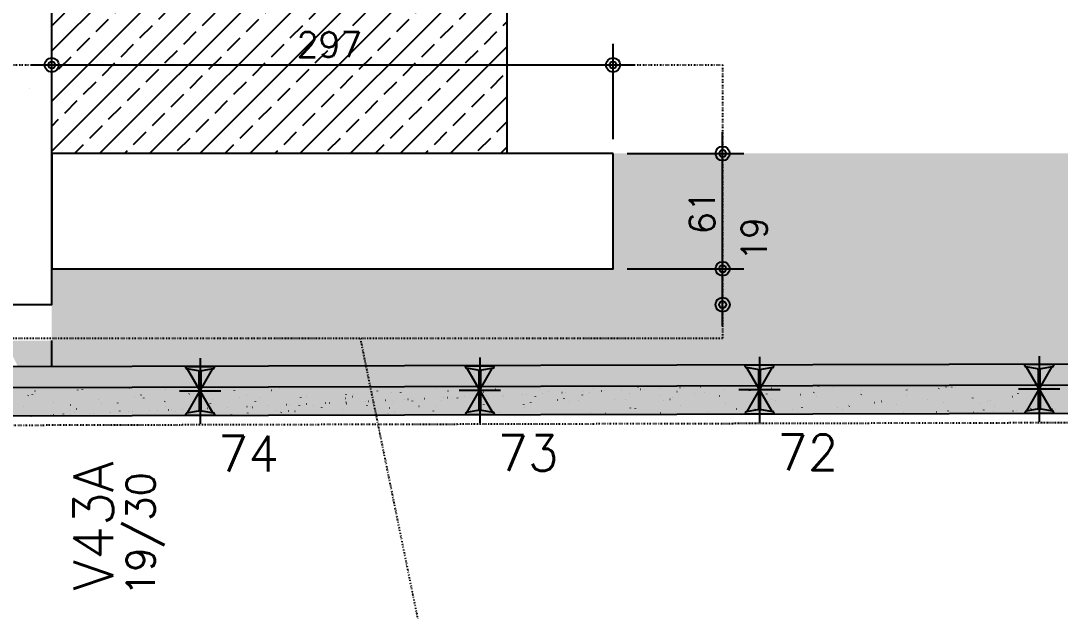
# Model space of a CAD drawing. Extents: x -40810 to 33675, y -2018 to 21213.
# Drawn here: x 15981 to 16531, y -386 to -74 of the extents above; entities that cross this region are included whole.
import ezdxf

# ---------------------------------------------------------------- set-up
doc = ezdxf.new("R2010")
doc.units = 0
doc.linetypes.add('ESTILO_TQS_0003', pattern=[1.5, 0.5, -0.4, 0.1, -0.5])
doc.layers.get('0').update_dxf_attribs({"color": 1, "lineweight": 9})
for name, color, linetype in [('1', 5, 'Continuous'), ('11', 22, 'Continuous'), ('132', 99, 'Continuous'), ('133', 176, 'Continuous'), ('19', 5, 'Continuous'), ('204', 7, 'ESTILO_TQS_0003'), ('24', 5, 'ESTILO_TQS_0003'), ('242', 3, 'Continuous'), ('3', 2, 'Continuous'), ('42', 7, 'Continuous'), ('49', 20, 'Continuous'), ('51', 6, 'Continuous'), ('52', 21, 'Continuous'), ('8', 5, 'Continuous')]:
    doc.layers.add(name, color=color, linetype=linetype)
doc.styles.get("Standard").update_dxf_attribs({"font": 'romans.shx', "width": 0.8})

# ---------------------------------------------------------------- blocks, each defined once
blk = doc.blocks.new('_H0B34346403-001')
for p, q in [((1541.000021, 559.889363), (1781.11066, 800.000001)), ((1541.000021, 586.405867), (1754.594156, 800.000001)), ((1541.000021, 612.922371), (1728.077651, 800.000001)), ((1541.000021, 639.438875), (1701.561147, 800.000001)), ((1541.000021, 665.95538), (1675.044643, 800.000001)), ((1541.000021, 692.471884), (1648.528139, 800.000001)), ((1541.000021, 718.988388), (1622.011634, 800.000001)), ((1541.000021, 745.504893), (1595.49513, 800.000001)), ((1541.000021, 772.021397), (1568.978626, 800.000001)), ((1541.000021, 798.537901), (1542.462121, 800.000001)), ((1551.215501, 795.495129), (1555.720374, 800.000001)), ((1574.417442, 792.180566), (1581.046569, 798.809692)), ((1607.563073, 798.809692), (1608.753382, 800.000001)), ((1630.765014, 795.495129), (1635.269886, 800.000001)), ((1653.966955, 792.180566), (1660.596081, 798.809692)), ((1687.112586, 798.809692), (1688.302895, 800.000001)), ((1710.314527, 795.495129), (1714.819399, 800.000001)), ((1733.516468, 792.180566), (1740.145594, 798.809692)), ((1766.662099, 798.809692), (1767.852408, 800.000001)), ((1541.271812, 785.55144), (1547.900938, 792.180566)), ((1597.619384, 788.866003), (1604.24851, 795.495129)), ((1620.821325, 785.55144), (1627.450451, 792.180566)), ((1677.168897, 788.866003), (1683.798023, 795.495129)), ((1700.370838, 785.55144), (1706.999964, 792.180566)), ((1756.71841, 788.866003), (1763.347536, 795.495129)), ((1564.473753, 782.236877), (1571.102879, 788.866003)), ((1644.023266, 782.236877), (1650.652392, 788.866003)), ((1723.572779, 782.236877), (1730.201905, 788.866003)), ((1779.920351, 785.55144), (1782.000021, 787.63111)), ((1541.000021, 785.279649), (1541.000021, 785.279649)), ((1587.675695, 778.922314), (1594.304821, 785.55144)), ((1610.877636, 775.607751), (1617.506762, 782.236877)), ((1667.225208, 778.922314), (1673.854334, 785.55144)), ((1690.427149, 775.607751), (1697.056275, 782.236877)), ((1746.77472, 778.922314), (1753.403846, 785.55144)), ((1769.976662, 775.607751), (1776.605788, 782.236877)), ((1554.530064, 772.293188), (1561.15919, 778.922314)), ((1577.732006, 768.978625), (1584.361132, 775.607751)), ((1634.079577, 772.293188), (1640.708703, 778.922314)), ((1657.281518, 768.978625), (1663.910644, 775.607751)), ((1713.62909, 772.293188), (1720.258216, 778.922314)), ((1736.831031, 768.978625), (1743.460157, 775.607751)), ((1541.000021, 533.372858), (1782.000021, 774.372858)), ((1600.933947, 765.664062), (1607.563073, 772.293188)), ((1680.48346, 765.664062), (1687.112586, 772.293188)), ((1760.032973, 765.664062), (1766.662099, 772.293188)), ((1544.586375, 762.349498), (1551.215501, 768.978625)), ((1567.788316, 759.034935), (1574.417442, 765.664062)), ((1624.135888, 762.349498), (1630.765014, 768.978625)), ((1647.337829, 759.034935), (1653.966955, 765.664062)), ((1703.685401, 762.349498), (1710.314527, 768.978625)), ((1726.887342, 759.034935), (1733.516468, 765.664062)), ((1541.000021, 758.763145), (1541.271812, 759.034935)), ((1590.990258, 755.720372), (1597.619384, 762.349498)), ((1614.192199, 752.405809), (1620.821325, 759.034935)), ((1670.539771, 755.720372), (1677.168897, 762.349498)), ((1693.741712, 752.405809), (1700.370838, 759.034935)), ((1750.089283, 755.720372), (1756.71841, 762.349498)), ((1773.291225, 752.405809), (1779.920351, 759.034935)), ((1557.844627, 749.091246), (1564.473753, 755.720372)), ((1637.39414, 749.091246), (1644.023266, 755.720372)), ((1716.943653, 749.091246), (1723.572779, 755.720372)), ((1581.046569, 745.776683), (1587.675695, 752.405809)), ((1604.24851, 742.46212), (1610.877636, 749.091246)), ((1660.596081, 745.776683), (1667.225208, 752.405809)), ((1683.798023, 742.46212), (1690.427149, 749.091246)), ((1740.145594, 745.776683), (1746.77472, 752.405809)), ((1763.347536, 742.46212), (1769.976662, 749.091246)), ((1541.000021, 506.856354), (1782.000021, 747.856354)), ((1547.900938, 739.147557), (1554.530064, 745.776683)), ((1627.450451, 739.147557), (1634.079577, 745.776683)), ((1706.999964, 739.147557), (1713.62909, 745.776683)), ((1571.102879, 735.832994), (1577.732006, 742.46212)), ((1594.304821, 732.518431), (1600.933947, 739.147557)), ((1650.652392, 735.832994), (1657.281518, 742.46212)), ((1673.854334, 732.518431), (1680.48346, 739.147557)), ((1730.201905, 735.832994), (1736.831031, 742.46212)), ((1753.403846, 732.518431), (1760.032973, 739.147557)), ((1541.000021, 732.24664), (1544.586375, 735.832994)), ((1561.15919, 725.889305), (1567.788316, 732.518431)), ((1617.506762, 729.203868), (1624.135888, 735.832994)), ((1640.708703, 725.889305), (1647.337829, 732.518431)), ((1697.056275, 729.203868), (1703.685401, 735.832994)), ((1720.258216, 725.889305), (1726.887342, 732.518431)), ((1776.605788, 729.203868), (1782.000021, 734.598102)), ((1584.361132, 722.574742), (1590.990258, 729.203868)), ((1663.910644, 722.574742), (1670.539771, 729.203868)), ((1743.460157, 722.574742), (1750.089283, 729.203868)), ((1541.000021, 480.33985), (1782.000021, 721.33985)), ((1551.215501, 715.945616), (1557.844627, 722.574742)), ((1607.563073, 719.260179), (1614.192199, 725.889305)), ((1630.765014, 715.945616), (1637.39414, 722.574742)), ((1687.112586, 719.260179), (1693.741712, 725.889305)), ((1710.314527, 715.945616), (1716.943653, 722.574742)), ((1766.662099, 719.260179), (1773.291225, 725.889305)), ((1574.417442, 712.631053), (1581.046569, 719.260179)), ((1597.619384, 709.31649), (1604.24851, 715.945616)), ((1653.966955, 712.631053), (1660.596081, 719.260179)), ((1677.168897, 709.31649), (1683.798023, 715.945616)), ((1733.516468, 712.631053), (1740.145594, 719.260179)), ((1756.71841, 709.31649), (1763.347536, 715.945616)), ((1541.271812, 706.001927), (1547.900938, 712.631053)), ((1620.821325, 706.001927), (1627.450451, 712.631053)), ((1700.370838, 706.001927), (1706.999964, 712.631053)), ((1541.000021, 705.730136), (1541.000021, 705.730136)), ((1564.473753, 702.687364), (1571.102879, 709.31649)), ((1587.675695, 699.372801), (1594.304821, 706.001927)), ((1644.023266, 702.687364), (1650.652392, 709.31649)), ((1667.225208, 699.372801), (1673.854334, 706.001927)), ((1723.572779, 702.687364), (1730.201905, 709.31649)), ((1746.77472, 699.372801), (1753.403846, 706.001927)), ((1779.920351, 706.001927), (1782.000021, 708.081598)), ((1554.530064, 692.743675), (1561.15919, 699.372801)), ((1610.877636, 696.058238), (1617.506762, 702.687364)), ((1634.079577, 692.743675), (1640.708703, 699.372801)), ((1690.427149, 696.058238), (1697.056275, 702.687364)), ((1713.62909, 692.743675), (1720.258216, 699.372801)), ((1769.976662, 696.058238), (1776.605788, 702.687364)), ((1541.000021, 453.823345), (1782.000021, 694.823345)), ((1577.732006, 689.429112), (1584.361132, 696.058238)), ((1657.281518, 689.429112), (1663.910644, 696.058238)), ((1736.831031, 689.429112), (1743.460157, 696.058238)), ((1544.586375, 682.799986), (1551.215501, 689.429112)), ((1600.933947, 686.114549), (1607.563073, 692.743675)), ((1624.135888, 682.799986), (1630.765014, 689.429112)), ((1680.48346, 686.114549), (1687.112586, 692.743675)), ((1703.685401, 682.799986), (1710.314527, 689.429112)), ((1760.032973, 686.114549), (1766.662099, 692.743675)), ((1567.788316, 679.485423), (1574.417442, 686.114549)), ((1590.990258, 676.17086), (1597.619384, 682.799986)), ((1647.337829, 679.485423), (1653.966955, 686.114549)), ((1670.539771, 676.17086), (1677.168897, 682.799986)), ((1726.887342, 679.485423), (1733.516468, 686.114549)), ((1750.089283, 676.17086), (1756.71841, 682.799986)), ((1541.000021, 679.213632), (1541.271812, 679.485423)), ((1614.192199, 672.856296), (1620.821325, 679.485423)), ((1693.741712, 672.856296), (1700.370838, 679.485423)), ((1773.291225, 672.856296), (1779.920351, 679.485423)), ((1557.844627, 669.541733), (1564.473753, 676.17086)), ((1581.046569, 666.22717), (1587.675695, 672.856296)), ((1637.39414, 669.541733), (1644.023266, 676.17086)), ((1660.596081, 666.22717), (1667.225208, 672.856296)), ((1716.943653, 669.541733), (1723.572779, 676.17086)), ((1740.145594, 666.22717), (1746.77472, 672.856296)), ((1541.000021, 427.306841), (1782.000021, 668.306841)), ((1547.900938, 659.598044), (1554.530064, 666.22717)), ((1604.24851, 662.912607), (1610.877636, 669.541733)), ((1627.450451, 659.598044), (1634.079577, 666.22717)), ((1683.798023, 662.912607), (1690.427149, 669.541733)), ((1706.999964, 659.598044), (1713.62909, 666.22717)), ((1763.347536, 662.912607), (1769.976662, 669.541733)), ((1571.102879, 656.283481), (1577.732006, 662.912607)), ((1650.652392, 656.283481), (1657.281518, 662.912607)), ((1730.201905, 656.283481), (1736.831031, 662.912607)), ((1541.000021, 652.697128), (1544.586375, 656.283481)), ((1594.304821, 652.968918), (1600.933947, 659.598044)), ((1617.506762, 649.654355), (1624.135888, 656.283481)), ((1673.854334, 652.968918), (1680.48346, 659.598044)), ((1697.056275, 649.654355), (1703.685401, 656.283481)), ((1753.403846, 652.968918), (1760.032973, 659.598044)), ((1776.605788, 649.654355), (1782.000021, 655.048589)), ((1561.15919, 646.339792), (1567.788316, 652.968918)), ((1584.361132, 643.025229), (1590.990258, 649.654355)), ((1640.708703, 646.339792), (1647.337829, 652.968918)), ((1663.910644, 643.025229), (1670.539771, 649.654355)), ((1720.258216, 646.339792), (1726.887342, 652.968918)), ((1743.460157, 643.025229), (1750.089283, 649.654355)), ((1607.563073, 639.710666), (1614.192199, 646.339792)), ((1687.112586, 639.710666), (1693.741712, 646.339792)), ((1766.662099, 639.710666), (1773.291225, 646.339792)), ((1541.000021, 400.790337), (1782.000021, 641.790337)), ((1551.215501, 636.396103), (1557.844627, 643.025229)), ((1574.417442, 633.08154), (1581.046569, 639.710666)), ((1630.765014, 636.396103), (1637.39414, 643.025229)), ((1653.966955, 633.08154), (1660.596081, 639.710666)), ((1710.314527, 636.396103), (1716.943653, 643.025229)), ((1733.516468, 633.08154), (1740.145594, 639.710666)), ((1541.271812, 626.452414), (1547.900938, 633.08154)), ((1597.619384, 629.766977), (1604.24851, 636.396103)), ((1620.821325, 626.452414), (1627.450451, 633.08154)), ((1677.168897, 629.766977), (1683.798023, 636.396103)), ((1700.370838, 626.452414), (1706.999964, 633.08154)), ((1756.71841, 629.766977), (1763.347536, 636.396103)), ((1564.473753, 623.137851), (1571.102879, 629.766977)), ((1644.023266, 623.137851), (1650.652392, 629.766977)), ((1723.572779, 623.137851), (1730.201905, 629.766977)), ((1779.920351, 626.452414), (1782.000021, 628.532085)), ((1541.000021, 626.180623), (1541.000021, 626.180623)), ((1587.675695, 619.823288), (1594.304821, 626.452414)), ((1610.877636, 616.508725), (1617.506762, 623.137851)), ((1667.225208, 619.823288), (1673.854334, 626.452414)), ((1690.427149, 616.508725), (1697.056275, 623.137851)), ((1746.77472, 619.823288), (1753.403846, 626.452414)), ((1769.976662, 616.508725), (1776.605788, 623.137851)), ((1554.530064, 613.194162), (1561.15919, 619.823288)), ((1577.732006, 609.879599), (1584.361132, 616.508725)), ((1634.079577, 613.194162), (1640.708703, 619.823288)), ((1657.281518, 609.879599), (1663.910644, 616.508725)), ((1713.62909, 613.194162), (1720.258216, 619.823288)), ((1736.831031, 609.879599), (1743.460157, 616.508725)), ((1541.000021, 374.273833), (1782.000021, 615.273833)), ((1600.933947, 606.565036), (1607.563073, 613.194162)), ((1680.48346, 606.565036), (1687.112586, 613.194162)), ((1760.032973, 606.565036), (1766.662099, 613.194162)), ((1544.586375, 603.250473), (1551.215501, 609.879599)), ((1567.788316, 599.93591), (1574.417442, 606.565036)), ((1624.135888, 603.250473), (1630.765014, 609.879599)), ((1647.337829, 599.93591), (1653.966955, 606.565036)), ((1703.685401, 603.250473), (1710.314527, 609.879599)), ((1726.887342, 599.93591), (1733.516468, 606.565036)), ((1541.000021, 599.664119), (1541.271812, 599.93591)), ((1590.990258, 596.621347), (1597.619384, 603.250473)), ((1614.192199, 593.306784), (1620.821325, 599.93591)), ((1670.539771, 596.621347), (1677.168897, 603.250473)), ((1693.741712, 593.306784), (1700.370838, 599.93591)), ((1750.089283, 596.621347), (1756.71841, 603.250473)), ((1773.291225, 593.306784), (1779.920351, 599.93591)), ((1557.844627, 589.992221), (1564.473753, 596.621347)), ((1637.39414, 589.992221), (1644.023266, 596.621347)), ((1716.943653, 589.992221), (1723.572779, 596.621347)), ((1541.000021, 347.757328), (1782.000021, 588.757328)), ((1581.046569, 586.677658), (1587.675695, 593.306784)), ((1604.24851, 583.363094), (1610.877636, 589.992221)), ((1660.596081, 586.677658), (1667.225208, 593.306784)), ((1683.798023, 583.363094), (1690.427149, 589.992221)), ((1740.145594, 586.677658), (1746.77472, 593.306784)), ((1763.347536, 583.363094), (1769.976662, 589.992221)), ((1547.900938, 580.048531), (1554.530064, 586.677658)), ((1571.102879, 576.733968), (1577.732006, 583.363094)), ((1627.450451, 580.048531), (1634.079577, 586.677658)), ((1650.652392, 576.733968), (1657.281518, 583.363094)), ((1706.999964, 580.048531), (1713.62909, 586.677658)), ((1730.201905, 576.733968), (1736.831031, 583.363094)), ((1594.304821, 573.419405), (1600.933947, 580.048531)), ((1673.854334, 573.419405), (1680.48346, 580.048531)), ((1753.403846, 573.419405), (1760.032973, 580.048531)), ((1541.000021, 573.147615), (1544.586375, 576.733968)), ((1561.15919, 566.790279), (1567.788316, 573.419405)), ((1617.506762, 570.104842), (1624.135888, 576.733968)), ((1640.708703, 566.790279), (1647.337829, 573.419405)), ((1697.056275, 570.104842), (1703.685401, 576.733968)), ((1720.258216, 566.790279), (1726.887342, 573.419405)), ((1776.605788, 570.104842), (1782.000021, 575.499076)), ((1584.361132, 563.475716), (1590.990258, 570.104842)), ((1607.563073, 560.161153), (1614.192199, 566.790279)), ((1663.910644, 563.475716), (1670.539771, 570.104842)), ((1687.112586, 560.161153), (1693.741712, 566.790279)), ((1743.460157, 563.475716), (1750.089283, 570.104842)), ((1766.662099, 560.161153), (1773.291225, 566.790279)), ((1541.000021, 321.240824), (1782.000021, 562.240824)), ((1551.215501, 556.84659), (1557.844627, 563.475716)), ((1630.765014, 556.84659), (1637.39414, 563.475716)), ((1710.314527, 556.84659), (1716.943653, 563.475716)), ((1574.417442, 553.532027), (1581.046569, 560.161153)), ((1597.619384, 550.217464), (1604.24851, 556.84659)), ((1653.966955, 553.532027), (1660.596081, 560.161153)), ((1677.168897, 550.217464), (1683.798023, 556.84659)), ((1733.516468, 553.532027), (1740.145594, 560.161153)), ((1756.71841, 550.217464), (1763.347536, 556.84659)), ((1541.271812, 546.902901), (1547.900938, 553.532027)), ((1564.473753, 543.588338), (1571.102879, 550.217464)), ((1620.821325, 546.902901), (1627.450451, 553.532027)), ((1644.023266, 543.588338), (1650.652392, 550.217464)), ((1700.370838, 546.902901), (1706.999964, 553.532027)), ((1723.572779, 543.588338), (1730.201905, 550.217464)), ((1541.000021, 546.63111), (1541.000021, 546.63111)), ((1587.675695, 540.273775), (1594.304821, 546.902901)), ((1667.225208, 540.273775), (1673.854334, 546.902901)), ((1746.77472, 540.273775), (1753.403846, 546.902901)), ((1779.920351, 546.902901), (1782.000021, 548.982572)), ((1554.530064, 533.644649), (1561.15919, 540.273775)), ((1610.877636, 536.959212), (1617.506762, 543.588338)), ((1634.079577, 533.644649), (1640.708703, 540.273775)), ((1690.427149, 536.959212), (1697.056275, 543.588338)), ((1713.62909, 533.644649), (1720.258216, 540.273775)), ((1769.976662, 536.959212), (1776.605788, 543.588338)), ((1566.275829, 320.000127), (1782.000021, 535.72432)), ((1577.732006, 530.330086), (1584.361132, 536.959212)), ((1600.933947, 527.015523), (1607.563073, 533.644649)), ((1657.281518, 530.330086), (1663.910644, 536.959212)), ((1680.48346, 527.015523), (1687.112586, 533.644649)), ((1736.831031, 530.330086), (1743.460157, 536.959212)), ((1760.032973, 527.015523), (1766.662099, 533.644649)), ((1544.586375, 523.70096), (1551.215501, 530.330086)), ((1624.135888, 523.70096), (1630.765014, 530.330086)), ((1703.685401, 523.70096), (1710.314527, 530.330086)), ((1567.788316, 520.386397), (1574.417442, 527.015523)), ((1590.990258, 517.071834), (1597.619384, 523.70096)), ((1647.337829, 520.386397), (1653.966955, 527.015523)), ((1670.539771, 517.071834), (1677.168897, 523.70096)), ((1726.887342, 520.386397), (1733.516468, 527.015523)), ((1750.089283, 517.071834), (1756.71841, 523.70096)), ((1541.000021, 520.114606), (1541.271812, 520.386397)), ((1557.844627, 510.442708), (1564.473753, 517.071834)), ((1614.192199, 513.757271), (1620.821325, 520.386397)), ((1637.39414, 510.442708), (1644.023266, 517.071834)), ((1693.741712, 513.757271), (1700.370838, 520.386397)), ((1716.943653, 510.442708), (1723.572779, 517.071834)), ((1773.291225, 513.757271), (1779.920351, 520.386397)), ((1581.046569, 507.128145), (1587.675695, 513.757271)), ((1660.596081, 507.128145), (1667.225208, 513.757271)), ((1740.145594, 507.128145), (1746.77472, 513.757271)), ((1547.900938, 500.499019), (1554.530064, 507.128145)), ((1592.792333, 320.000127), (1782.000021, 509.207815)), ((1604.24851, 503.813582), (1610.877636, 510.442708)), ((1627.450451, 500.499019), (1634.079577, 507.128145)), ((1683.798023, 503.813582), (1690.427149, 510.442708)), ((1706.999964, 500.499019), (1713.62909, 507.128145)), ((1763.347536, 503.813582), (1769.976662, 510.442708)), ((1571.102879, 497.184456), (1577.732006, 503.813582)), ((1594.304821, 493.869892), (1600.933947, 500.499019)), ((1650.652392, 497.184456), (1657.281518, 503.813582)), ((1673.854334, 493.869892), (1680.48346, 500.499019)), ((1730.201905, 497.184456), (1736.831031, 503.813582)), ((1753.403846, 493.869892), (1760.032973, 500.499019)), ((1541.000021, 493.598102), (1544.586375, 497.184456)), ((1617.506762, 490.555329), (1624.135888, 497.184456)), ((1697.056275, 490.555329), (1703.685401, 497.184456)), ((1776.605788, 490.555329), (1782.000021, 495.949563)), ((1561.15919, 487.240766), (1567.788316, 493.869892)), ((1584.361132, 483.926203), (1590.990258, 490.555329)), ((1640.708703, 487.240766), (1647.337829, 493.869892)), ((1663.910644, 483.926203), (1670.539771, 490.555329)), ((1720.258216, 487.240766), (1726.887342, 493.869892)), ((1743.460157, 483.926203), (1750.089283, 490.555329)), ((1607.563073, 480.61164), (1614.192199, 487.240766)), ((1687.112586, 480.61164), (1693.741712, 487.240766)), ((1766.662099, 480.61164), (1773.291225, 487.240766)), ((1551.215501, 477.297077), (1557.844627, 483.926203)), ((1574.417442, 473.982514), (1581.046569, 480.61164)), ((1619.308838, 320.000127), (1782.000021, 482.691311)), ((1630.765014, 477.297077), (1637.39414, 483.926203)), ((1653.966955, 473.982514), (1660.596081, 480.61164)), ((1710.314527, 477.297077), (1716.943653, 483.926203)), ((1733.516468, 473.982514), (1740.145594, 480.61164)), ((1541.271812, 467.353388), (1547.900938, 473.982514)), ((1597.619384, 470.667951), (1604.24851, 477.297077)), ((1620.821325, 467.353388), (1627.450451, 473.982514)), ((1677.168897, 470.667951), (1683.798023, 477.297077)), ((1700.370838, 467.353388), (1706.999964, 473.982514)), ((1756.71841, 470.667951), (1763.347536, 477.297077)), ((1564.473753, 464.038825), (1571.102879, 470.667951)), ((1644.023266, 464.038825), (1650.652392, 470.667951)), ((1723.572779, 464.038825), (1730.201905, 470.667951)), ((1779.920351, 467.353388), (1782.000021, 469.433059)), ((1541.000021, 467.081598), (1541.000021, 467.081598)), ((1587.675695, 460.724262), (1594.304821, 467.353388)), ((1610.877636, 457.409699), (1617.506762, 464.038825)), ((1667.225208, 460.724262), (1673.854334, 467.353388)), ((1690.427149, 457.409699), (1697.056275, 464.038825)), ((1746.77472, 460.724262), (1753.403846, 467.353388)), ((1769.976662, 457.409699), (1776.605788, 464.038825)), ((1554.530064, 454.095136), (1561.15919, 460.724262)), ((1577.732006, 450.780573), (1584.361132, 457.409699)), ((1634.079577, 454.095136), (1640.708703, 460.724262)), ((1657.281518, 450.780573), (1663.910644, 457.409699)), ((1713.62909, 454.095136), (1720.258216, 460.724262)), ((1736.831031, 450.780573), (1743.460157, 457.409699)), ((1600.933947, 447.46601), (1607.563073, 454.095136)), ((1645.825342, 320.000127), (1782.000021, 456.174807)), ((1680.48346, 447.46601), (1687.112586, 454.095136)), ((1760.032973, 447.46601), (1766.662099, 454.095136)), ((1544.586375, 444.151447), (1551.215501, 450.780573)), ((1567.788316, 440.836884), (1574.417442, 447.46601)), ((1624.135888, 444.151447), (1630.765014, 450.780573)), ((1647.337829, 440.836884), (1653.966955, 447.46601)), ((1703.685401, 444.151447), (1710.314527, 450.780573)), ((1726.887342, 440.836884), (1733.516468, 447.46601)), ((1541.000021, 440.565093), (1541.271812, 440.836884)), ((1590.990258, 437.522321), (1597.619384, 444.151447)), ((1614.192199, 434.207758), (1620.821325, 440.836884)), ((1670.539771, 437.522321), (1677.168897, 444.151447)), ((1693.741712, 434.207758), (1700.370838, 440.836884)), ((1750.089283, 437.522321), (1756.71841, 444.151447)), ((1773.291225, 434.207758), (1779.920351, 440.836884)), ((1557.844627, 430.893195), (1564.473753, 437.522321)), ((1637.39414, 430.893195), (1644.023266, 437.522321)), ((1716.943653, 430.893195), (1723.572779, 437.522321)), ((1581.046569, 427.578632), (1587.675695, 434.207758)), ((1604.24851, 424.264069), (1610.877636, 430.893195)), ((1660.596081, 427.578632), (1667.225208, 434.207758)), ((1672.341846, 320.000127), (1782.000021, 429.658302)), ((1683.798023, 424.264069), (1690.427149, 430.893195)), ((1740.145594, 427.578632), (1746.77472, 434.207758)), ((1763.347536, 424.264069), (1769.976662, 430.893195)), ((1547.900938, 420.949506), (1554.530064, 427.578632)), ((1571.102879, 417.634943), (1577.732006, 424.264069)), ((1627.450451, 420.949506), (1634.079577, 427.578632)), ((1650.652392, 417.634943), (1657.281518, 424.264069)), ((1706.999964, 420.949506), (1713.62909, 427.578632)), ((1730.201905, 417.634943), (1736.831031, 424.264069)), ((1594.304821, 414.32038), (1600.933947, 420.949506)), ((1673.854334, 414.32038), (1680.48346, 420.949506)), ((1753.403846, 414.32038), (1760.032973, 420.949506)), ((1541.000021, 414.048589), (1544.586375, 417.634943)), ((1561.15919, 407.691254), (1567.788316, 414.32038)), ((1617.506762, 411.005817), (1624.135888, 417.634943)), ((1640.708703, 407.691254), (1647.337829, 414.32038)), ((1697.056275, 411.005817), (1703.685401, 417.634943)), ((1720.258216, 407.691254), (1726.887342, 414.32038)), ((1776.605788, 411.005817), (1782.000021, 416.40005)), ((1584.361132, 404.37669), (1590.990258, 411.005817)), ((1607.563073, 401.062127), (1614.192199, 407.691254)), ((1663.910644, 404.37669), (1670.539771, 411.005817)), ((1687.112586, 401.062127), (1693.741712, 407.691254)), ((1743.460157, 404.37669), (1750.089283, 411.005817)), ((1766.662099, 401.062127), (1773.291225, 407.691254)), ((1551.215501, 397.747564), (1557.844627, 404.37669)), ((1630.765014, 397.747564), (1637.39414, 404.37669)), ((1698.85835, 320.000127), (1782.000021, 403.141798)), ((1710.314527, 397.747564), (1716.943653, 404.37669)), ((1574.417442, 394.433001), (1581.046569, 401.062127)), ((1597.619384, 391.118438), (1604.24851, 397.747564)), ((1653.966955, 394.433001), (1660.596081, 401.062127)), ((1677.168897, 391.118438), (1683.798023, 397.747564)), ((1733.516468, 394.433001), (1740.145594, 401.062127)), ((1756.71841, 391.118438), (1763.347536, 397.747564)), ((1541.271812, 387.803875), (1547.900938, 394.433001)), ((1564.473753, 384.489312), (1571.102879, 391.118438)), ((1620.821325, 387.803875), (1627.450451, 394.433001)), ((1644.023266, 384.489312), (1650.652392, 391.118438)), ((1700.370838, 387.803875), (1706.999964, 394.433001)), ((1723.572779, 384.489312), (1730.201905, 391.118438)), ((1541.000021, 387.532085), (1541.000021, 387.532085)), ((1587.675695, 381.174749), (1594.304821, 387.803875)), ((1667.225208, 381.174749), (1673.854334, 387.803875)), ((1746.77472, 381.174749), (1753.403846, 387.803875)), ((1779.920351, 387.803875), (1782.000021, 389.883546)), ((1554.530064, 374.545623), (1561.15919, 381.174749)), ((1610.877636, 377.860186), (1617.506762, 384.489312)), ((1634.079577, 374.545623), (1640.708703, 381.174749)), ((1690.427149, 377.860186), (1697.056275, 384.489312)), ((1713.62909, 374.545623), (1720.258216, 381.174749)), ((1769.976662, 377.860186), (1776.605788, 384.489312)), ((1577.732006, 371.23106), (1584.361132, 377.860186)), ((1600.933947, 367.916497), (1607.563073, 374.545623)), ((1657.281518, 371.23106), (1663.910644, 377.860186)), ((1680.48346, 367.916497), (1687.112586, 374.545623)), ((1725.374855, 320.000127), (1782.000021, 376.625294)), ((1736.831031, 371.23106), (1743.460157, 377.860186)), ((1760.032973, 367.916497), (1766.662099, 374.545623)), ((1544.586375, 364.601934), (1551.215501, 371.23106)), ((1624.135888, 364.601934), (1630.765014, 371.23106)), ((1703.685401, 364.601934), (1710.314527, 371.23106)), ((1567.788316, 361.287371), (1574.417442, 367.916497)), ((1590.990258, 357.972808), (1597.619384, 364.601934)), ((1647.337829, 361.287371), (1653.966955, 367.916497)), ((1670.539771, 357.972808), (1677.168897, 364.601934)), ((1726.887342, 361.287371), (1733.516468, 367.916497)), ((1750.089283, 357.972808), (1756.71841, 364.601934)), ((1541.000021, 361.01558), (1541.271812, 361.287371)), ((1557.844627, 351.343682), (1564.473753, 357.972808)), ((1614.192199, 354.658245), (1620.821325, 361.287371)), ((1637.39414, 351.343682), (1644.023266, 357.972808)), ((1693.741712, 354.658245), (1700.370838, 361.287371)), ((1716.943653, 351.343682), (1723.572779, 357.972808)), ((1773.291225, 354.658245), (1779.920351, 361.287371)), ((1581.046569, 348.029119), (1587.675695, 354.658245)), ((1660.596081, 348.029119), (1667.225208, 354.658245)), ((1740.145594, 348.029119), (1746.77472, 354.658245)), ((1547.900938, 341.399993), (1554.530064, 348.029119)), ((1604.24851, 344.714556), (1610.877636, 351.343682)), ((1627.450451, 341.399993), (1634.079577, 348.029119)), ((1683.798023, 344.714556), (1690.427149, 351.343682)), ((1706.999964, 341.399993), (1713.62909, 348.029119)), ((1751.891359, 320.000127), (1782.000021, 350.10879)), ((1763.347536, 344.714556), (1769.976662, 351.343682)), ((1571.102879, 338.08543), (1577.732006, 344.714556)), ((1594.304821, 334.770867), (1600.933947, 341.399993)), ((1650.652392, 338.08543), (1657.281518, 344.714556)), ((1673.854334, 334.770867), (1680.48346, 341.399993)), ((1730.201905, 338.08543), (1736.831031, 344.714556)), ((1753.403846, 334.770867), (1760.032973, 341.399993)), ((1541.000021, 334.499076), (1544.586375, 338.08543)), ((1617.506762, 331.456304), (1624.135888, 338.08543)), ((1697.056275, 331.456304), (1703.685401, 338.08543)), ((1776.605788, 331.456304), (1782.000021, 336.850537)), ((1561.15919, 328.141741), (1567.788316, 334.770867)), ((1584.361132, 324.827178), (1590.990258, 331.456304)), ((1640.708703, 328.141741), (1647.337829, 334.770867)), ((1663.910644, 324.827178), (1670.539771, 331.456304)), ((1720.258216, 328.141741), (1726.887342, 334.770867)), ((1743.460157, 324.827178), (1750.089283, 331.456304)), ((1553.017577, 320.000127), (1557.844627, 324.827178)), ((1607.563073, 321.512615), (1614.192199, 328.141741)), ((1632.56709, 320.000127), (1637.39414, 324.827178)), ((1687.112586, 321.512615), (1693.741712, 328.141741)), ((1712.116603, 320.000127), (1716.943653, 324.827178)), ((1766.662099, 321.512615), (1773.291225, 328.141741)), ((1579.534081, 320.000127), (1581.046569, 321.512615)), ((1606.050585, 320.000127), (1606.050585, 320.000127)), ((1659.083594, 320.000127), (1660.596081, 321.512615)), ((1685.600098, 320.000127), (1685.600098, 320.000127)), ((1738.633107, 320.000127), (1740.145594, 321.512615)), ((1765.149611, 320.000127), (1765.149611, 320.000127)), ((1778.407863, 320.000127), (1782.000021, 323.592285))]:
    blk.add_line(p, q)
blk = doc.blocks.new('_H9EFD498501-001')
for p, q in [((1530.787782, 192.483825), (1530.797572, 192.558184)), ((1532.237384, 192.815783), (1532.310607, 192.832016)), ((1532.287368, 194.251469), (1532.333025, 194.310971)), ((1545.41738, 195.737718), (1545.490603, 195.753951)), ((1554.802409, 194.814225), (1554.812199, 194.888583)), ((1557.254407, 195.163458), (1557.300065, 195.22296)), ((1582.221446, 196.075448), (1582.267104, 196.134949)), ((1601.398708, 195.257922), (1601.471931, 195.274155)), ((1613.815976, 192.869773), (1613.825766, 192.944132)), ((1637.727814, 194.41941), (1637.737603, 194.493768)), ((1657.380036, 194.778126), (1657.453258, 194.794359)), ((1661.56623, 195.411358), (1661.576019, 195.485717)), ((1696.741381, 192.474958), (1696.751171, 192.549317)), ((1700.801618, 192.483688), (1700.847275, 192.543189)), ((1713.361364, 194.29833), (1713.434586, 194.314562)), ((1720.579797, 193.466907), (1720.589587, 193.541265)), ((1725.768657, 193.395677), (1725.814314, 193.455178)), ((1744.594424, 195.797306), (1744.604213, 195.871664)), ((1750.735696, 194.307666), (1750.781353, 194.367167)), ((1769.342692, 193.818533), (1769.415914, 193.834766)), ((1775.702735, 195.219655), (1775.748392, 195.279157)), ((1790.106737, 192.544299), (1790.181666, 192.54757)), ((1791.979953, 192.626085), (1792.054881, 192.629357)), ((1800.669774, 196.131644), (1800.715431, 196.191146)), ((1800.821529, 193.012117), (1800.896458, 193.015388)), ((1803.607991, 193.852855), (1803.617781, 193.927213)), ((1810.936893, 193.453763), (1811.011821, 193.457035)), ((1812.810108, 193.53555), (1812.885037, 193.538821)), ((1821.651685, 193.921581), (1821.726613, 193.924853)), ((1825.32402, 193.338737), (1825.397242, 193.35497)), ((1827.519829, 195.402491), (1827.529618, 195.476849)), ((1831.767048, 194.363227), (1831.841977, 194.366499)), ((1833.640263, 194.445014), (1833.715192, 194.448285)), ((1842.48184, 194.831045), (1842.556769, 194.834317)), ((1846.859969, 193.0765), (1846.905627, 193.136001)), ((1851.358245, 196.39444), (1851.368034, 196.468798)), ((1852.597203, 195.272692), (1852.672132, 195.275963)), ((1854.470419, 195.354478), (1854.545347, 195.35775)), ((1863.311996, 195.74051), (1863.386924, 195.743781)), ((1871.827008, 193.988489), (1871.872666, 194.04799)), ((1873.427359, 196.182156), (1873.502287, 196.185427)), ((1875.300574, 196.263942), (1875.375503, 196.267214)), ((1881.305348, 192.858941), (1881.37857, 192.875174)), ((1884.142151, 196.649974), (1884.21708, 196.653245)), ((1886.533396, 193.45804), (1886.543185, 193.532398)), ((1896.794047, 194.900478), (1896.839705, 194.959979)), ((1898.512565, 196.673689), (1898.585787, 196.689922)), ((1910.371812, 194.449988), (1910.381602, 194.524347)), ((1919.364088, 192.688638), (1919.409745, 192.74814)), ((1921.761087, 195.812467), (1921.806744, 195.871968)), ((1934.386439, 196.780387), (1934.396228, 196.854746)), ((1944.331127, 193.600627), (1944.376785, 193.660129)), ((1946.728126, 196.724456), (1946.773783, 196.783958)), ((1954.493893, 196.193893), (1954.567115, 196.210126)), ((1958.155003, 197.005542), (1958.228225, 197.021775)), ((1969.298166, 194.512617), (1969.343824, 194.572118)), ((1969.38538, 192.505537), (1969.395169, 192.579895)), ((1993.400006, 194.835936), (1993.409796, 194.910294)), ((1994.265205, 195.424606), (1994.310863, 195.484107)), ((2010.475221, 195.714097), (2010.548443, 195.73033)), ((2014.136331, 196.525746), (2014.209553, 196.541979)), ((2017.311843, 196.385572), (2017.321633, 196.459931)), ((2019.232245, 196.336595), (2019.277902, 196.396096)), ((2041.15026, 197.377521), (2041.150377, 197.378414)), ((2044.199284, 197.248584), (2044.244941, 197.308085)), ((2052.413574, 192.891485), (2052.423363, 192.965843)), ((2066.456548, 195.234301), (2066.529771, 195.250534)), ((2070.117658, 196.04595), (2070.190881, 196.062183)), ((1528.576274, 192.004134), (1528.649497, 192.020367)), ((1542.051096, 187.997789), (1542.060886, 188.072148)), ((1550.999384, 187.011753), (1551.045041, 187.071254)), ((1565.962934, 189.547426), (1565.972723, 189.621784)), ((1567.350385, 187.70959), (1567.423607, 187.725823)), ((1575.966423, 187.923742), (1576.01208, 187.983243)), ((1584.557602, 191.524338), (1584.630824, 191.540571)), ((1588.218712, 192.335987), (1588.291934, 192.35222)), ((1589.80135, 190.539374), (1589.811139, 190.613733)), ((1600.933462, 188.835731), (1600.979119, 188.895233)), ((1623.331713, 187.229794), (1623.404935, 187.246027)), ((1624.976501, 187.602974), (1624.986291, 187.677333)), ((1625.900501, 189.74772), (1625.946158, 189.807222)), ((1640.53893, 191.044542), (1640.612152, 191.060775)), ((1644.20004, 191.856191), (1644.273262, 191.872424)), ((1648.814917, 188.594923), (1648.824707, 188.669281)), ((1650.86754, 190.659709), (1650.913197, 190.719211)), ((1665.125805, 187.087514), (1665.200733, 187.090785)), ((1666.99902, 187.1693), (1667.073949, 187.172571)), ((1672.829544, 190.925322), (1672.839333, 190.99968)), ((1675.834579, 191.571699), (1675.880236, 191.6312)), ((1675.840597, 187.555332), (1675.915525, 187.558603)), ((1685.95596, 187.996978), (1686.030889, 188.000249)), ((1687.829175, 188.078764), (1687.904104, 188.082036)), ((1696.520258, 190.564746), (1696.59348, 190.580979)), ((1696.670752, 188.464796), (1696.745681, 188.468067)), ((1697.057735, 187.604565), (1697.103392, 187.664066)), ((1700.181368, 191.376395), (1700.25459, 191.392628)), ((1706.786115, 188.906442), (1706.861044, 188.909714)), ((1708.659331, 188.988228), (1708.73426, 188.9915)), ((1717.500908, 189.37426), (1717.575836, 189.377532)), ((1722.024774, 188.516554), (1722.070431, 188.576055)), ((1727.616271, 189.815906), (1727.6912, 189.819178)), ((1729.489486, 189.897693), (1729.564415, 189.900964)), ((1731.843111, 188.980871), (1731.852901, 189.055229)), ((1738.331063, 190.283724), (1738.405992, 190.286996)), ((1746.991813, 189.428543), (1747.03747, 189.488044)), ((1748.446426, 190.725371), (1748.521355, 190.728642)), ((1750.319642, 190.807157), (1750.39457, 190.810428)), ((1752.501586, 190.08495), (1752.574808, 190.101183)), ((1755.754949, 190.530507), (1755.764738, 190.604865)), ((1756.162696, 190.896599), (1756.235918, 190.912832)), ((1759.161218, 191.193189), (1759.236147, 191.19646)), ((1769.276582, 191.634835), (1769.35151, 191.638106)), ((1769.561854, 187.216703), (1769.607511, 187.276205)), ((1771.149797, 191.716621), (1771.224726, 191.719893)), ((1771.958852, 190.340532), (1772.004509, 190.400034)), ((1779.593365, 191.522456), (1779.603154, 191.596814)), ((1779.991374, 192.102653), (1780.066303, 192.105924)), ((1790.856679, 187.036419), (1790.866468, 187.110778)), ((1794.528893, 188.128692), (1794.57455, 188.188194)), ((1796.925891, 191.252521), (1796.971548, 191.312023)), ((1808.482914, 189.605154), (1808.556136, 189.621387)), ((1812.144024, 190.416803), (1812.217246, 190.433036)), ((1814.768516, 188.586056), (1814.778305, 188.660414)), ((1819.495932, 189.040682), (1819.541589, 189.100183)), ((1821.89293, 192.16451), (1821.938587, 192.224012)), ((1838.606932, 189.578004), (1838.616722, 189.652363)), ((1844.462971, 189.952671), (1844.508628, 190.012172)), ((1862.621559, 191.908403), (1862.631348, 191.982762)), ((1864.464242, 189.125358), (1864.537464, 189.141591)), ((1868.125352, 189.937006), (1868.198574, 189.953239)), ((1869.43001, 190.86466), (1869.475667, 190.924161)), ((1894.397049, 191.776649), (1894.442706, 191.836151)), ((1897.6205, 187.633553), (1897.630289, 187.707911)), ((1920.445569, 188.645562), (1920.518792, 188.661795)), ((1921.635126, 189.963952), (1921.644916, 190.03831)), ((1924.106679, 189.45721), (1924.179902, 189.473443)), ((1937.286676, 192.379145), (1937.359898, 192.395378)), ((1945.546963, 191.513588), (1945.556753, 191.587947)), ((1976.426897, 188.165766), (1976.50012, 188.181999)), ((1980.088007, 188.977414), (1980.16123, 188.993647)), ((1980.648694, 188.019501), (1980.658483, 188.093859)), ((1988.010182, 187.2729), (1988.055839, 187.332402)), ((1993.268003, 191.899349), (1993.341226, 191.915582)), ((2004.560531, 189.569137), (2004.57032, 189.643495)), ((2012.977221, 188.184889), (2013.022878, 188.244391)), ((2028.398947, 190.561086), (2028.408737, 190.635444)), ((2032.408225, 187.68597), (2032.481447, 187.702203)), ((2036.069335, 188.497618), (2036.142557, 188.513851)), ((2037.94426, 189.096878), (2037.989917, 189.15638)), ((2049.249331, 191.419553), (2049.322554, 191.435786)), ((2062.911299, 190.008868), (2062.956956, 190.068369)), ((2063.574098, 187.624686), (2063.583888, 187.699044)), ((1526.032345, 186.099764), (1526.078002, 186.159265)), ((1540.144872, 181.630728), (1540.219801, 181.634)), ((1542.018088, 181.712515), (1542.093016, 181.715786)), ((1547.255501, 182.13263), (1547.301158, 182.192131)), ((1550.509279, 183.976007), (1550.582501, 183.99224)), ((1550.859664, 182.098546), (1550.934593, 182.101818)), ((1553.211621, 182.73099), (1553.221411, 182.805349)), ((1554.170389, 184.787655), (1554.243611, 184.803888)), ((1560.975028, 182.540193), (1561.049956, 182.543464)), ((1562.848243, 182.621979), (1562.923172, 182.62525)), ((1571.68982, 183.00801), (1571.764748, 183.011282)), ((1572.22254, 183.044619), (1572.268197, 183.10412)), ((1577.050037, 183.722939), (1577.059827, 183.797297)), ((1581.805183, 183.449657), (1581.880112, 183.452928)), ((1583.678398, 183.531443), (1583.753327, 183.534715)), ((1592.519975, 183.917475), (1592.594904, 183.920746)), ((1597.189579, 183.956608), (1597.235236, 184.01611)), ((1601.064664, 186.053338), (1601.074453, 186.127696)), ((1602.635338, 184.359121), (1602.710267, 184.362392)), ((1604.508554, 184.440907), (1604.583482, 184.444179)), ((1606.490607, 183.496211), (1606.563829, 183.512444)), ((1610.151717, 184.307859), (1610.224939, 184.324092)), ((1613.350131, 184.826939), (1613.425059, 184.83021)), ((1619.75962, 181.744768), (1619.805277, 181.80427)), ((1622.156618, 184.868597), (1622.202275, 184.928099)), ((1623.465494, 185.268585), (1623.540422, 185.271857)), ((1625.338709, 185.350372), (1625.413638, 185.353643)), ((1634.180286, 185.736403), (1634.255215, 185.739675)), ((1636.063605, 181.778488), (1636.073394, 181.852846)), ((1644.295649, 186.178049), (1644.370578, 186.181321)), ((1644.726659, 182.656758), (1644.772316, 182.716259)), ((1646.168865, 186.259836), (1646.243793, 186.263107)), ((1647.123657, 185.780586), (1647.169314, 185.840088)), ((1655.010441, 186.645867), (1655.08537, 186.649139)), ((1660.078231, 184.108887), (1660.088021, 184.183245)), ((1662.471935, 183.016415), (1662.545157, 183.032648)), ((1666.133045, 183.828063), (1666.206267, 183.844296)), ((1669.693698, 183.568747), (1669.739355, 183.628248)), ((1672.090696, 186.692576), (1672.136353, 186.752077)), ((1679.313041, 186.749998), (1679.386263, 186.766231)), ((1683.443457, 181.506593), (1683.443457, 181.506593)), ((1683.443457, 181.506593), (1683.443457, 181.506593)), ((1683.990069, 185.658523), (1683.999858, 185.732881)), ((1692.395338, 181.52841), (1692.395338, 181.52841)), ((1692.395338, 181.52841), (1692.395338, 181.52841)), ((1694.660737, 184.480736), (1694.706394, 184.540237)), ((1695.301173, 181.535492), (1695.301173, 181.535492)), ((1695.301173, 181.535492), (1695.301173, 181.535492)), ((1707.15889, 181.564391), (1707.15889, 181.564391)), ((1707.828485, 186.650472), (1707.838274, 186.72483)), ((1714.144621, 181.581416), (1714.144621, 181.581416)), ((1714.144621, 181.581416), (1714.144621, 181.581416)), ((1714.144621, 181.581416), (1714.144621, 181.581416)), ((1716.708049, 181.587663), (1716.708049, 181.587663)), ((1716.708049, 181.587663), (1716.708049, 181.587663)), ((1718.453263, 182.536619), (1718.526485, 182.552852)), ((1719.016606, 181.593289), (1719.016606, 181.593289)), ((1719.016606, 181.593289), (1719.016606, 181.593289)), ((1719.016606, 181.593289), (1719.016606, 181.593289)), ((1719.091799, 182.164435), (1719.101588, 182.238794)), ((1719.627776, 185.392725), (1719.673433, 185.452227)), ((1722.114373, 183.348267), (1722.187595, 183.3645)), ((1730.874322, 181.622188), (1730.874322, 181.622188)), ((1730.874322, 181.622188), (1730.874322, 181.622188)), ((1730.874322, 181.622188), (1730.874322, 181.622188)), ((1735.294369, 186.270202), (1735.367591, 186.286435)), ((1741.020761, 181.646916), (1741.020761, 181.646916)), ((1741.020761, 181.646916), (1741.020761, 181.646916)), ((1742.732039, 181.651087), (1742.732039, 181.651087)), ((1742.732039, 181.651087), (1742.732039, 181.651087)), ((1743.003636, 183.714072), (1743.013425, 183.78843)), ((1744.594815, 186.304714), (1744.640472, 186.364216)), ((1754.589755, 181.679986), (1754.589755, 181.679986)), ((1754.589755, 181.679986), (1754.589755, 181.679986)), ((1765.333473, 181.706169), (1765.333473, 181.706169)), ((1765.333473, 181.706169), (1765.333473, 181.706169)), ((1766.447472, 181.708884), (1766.447472, 181.708884)), ((1766.842052, 184.70602), (1766.851842, 184.780379)), ((1772.936477, 181.724699), (1772.936477, 181.724699)), ((1772.936477, 181.724699), (1772.936477, 181.724699)), ((1772.936477, 181.724699), (1772.936477, 181.724699)), ((1774.43459, 182.056822), (1774.507813, 182.073055)), ((1778.0957, 182.868471), (1778.168923, 182.884704)), ((1778.305188, 181.737783), (1778.305188, 181.737783)), ((1789.646184, 181.765422), (1789.646184, 181.765422)), ((1789.646184, 181.765422), (1789.646184, 181.765422)), ((1790.162905, 181.766682), (1790.162905, 181.766682)), ((1790.162905, 181.766682), (1790.162905, 181.766682)), ((1790.162905, 181.766682), (1790.162905, 181.766682)), ((1791.275697, 185.790406), (1791.348919, 185.806639)), ((1802.020621, 181.79558), (1802.026993, 181.843979)), ((1802.020621, 181.79558), (1802.020621, 181.79558)), ((1802.020621, 181.79558), (1802.020621, 181.79558)), ((1813.878338, 181.824479), (1813.878338, 181.824479)), ((1813.878338, 181.824479), (1813.878338, 181.824479)), ((1813.958896, 181.824675), (1813.958896, 181.824675)), ((1813.958896, 181.824675), (1813.958896, 181.824675)), ((1825.736054, 181.853378), (1825.736054, 181.853378)), ((1825.85562, 182.761569), (1825.865409, 182.835927)), ((1831.728333, 181.867982), (1831.728333, 181.867982)), ((1834.077028, 182.388675), (1834.150251, 182.404908)), ((1837.59377, 181.882277), (1837.59377, 181.882277)), ((1838.271608, 181.883929), (1838.271608, 181.883929)), ((1838.271608, 181.883929), (1838.271608, 181.883929)), ((1847.257024, 185.31061), (1847.330247, 185.326843)), ((1849.451487, 181.911175), (1849.451487, 181.911175)), ((1849.451487, 181.911175), (1849.451487, 181.911175)), ((1849.451487, 181.911175), (1849.451487, 181.911175)), ((1849.870246, 185.091968), (1849.880036, 185.166326)), ((1861.309203, 181.940074), (1861.309203, 181.940074)), ((1861.309203, 181.940074), (1861.309203, 181.940074)), ((1861.309203, 181.940074), (1861.309203, 181.940074)), ((1862.584319, 181.943182), (1862.584319, 181.943182)), ((1863.174987, 182.712954), (1863.220644, 182.772456)), ((1873.16692, 181.968973), (1873.16692, 181.968973)), ((1873.16692, 181.968973), (1873.16692, 181.968973)), ((1873.782083, 186.641604), (1873.791873, 186.715963)), ((1885.024636, 181.997871), (1885.024636, 181.997871)), ((1885.024636, 181.997871), (1885.024636, 181.997871)), ((1886.897031, 182.002435), (1886.897031, 182.002435)), ((1888.142026, 183.624943), (1888.187683, 183.684445)), ((1890.520189, 182.011265), (1890.520189, 182.011265)), ((1890.520189, 182.011265), (1890.520189, 182.011265)), ((1896.882353, 182.02677), (1896.882353, 182.02677)), ((1903.238352, 184.830814), (1903.311575, 184.847047)), ((1908.740069, 182.055669), (1908.740069, 182.055669)), ((1908.740069, 182.055669), (1908.740069, 182.055669)), ((1908.740069, 182.055669), (1908.740069, 182.055669)), ((1908.883814, 183.147517), (1908.893603, 183.221875)), ((1911.209742, 182.061688), (1911.209742, 182.061688)), ((1913.109065, 184.536933), (1913.154722, 184.596434)), ((1920.597786, 182.084568), (1920.597786, 182.084568)), ((1920.597786, 182.084568), (1920.597786, 182.084568)), ((1920.597786, 182.084568), (1920.597786, 182.084568)), ((1932.455502, 182.113466), (1932.455502, 182.113466)), ((1932.455502, 182.113466), (1932.455502, 182.113466)), ((1932.795651, 184.697153), (1932.80544, 184.771511)), ((1935.522454, 182.120941), (1935.522454, 182.120941)), ((1938.076104, 185.448922), (1938.121761, 185.508423)), ((1944.313218, 182.142365), (1944.313218, 182.142365)), ((1944.313218, 182.142365), (1944.313218, 182.142365)), ((1949.312045, 182.154548), (1949.312045, 182.154548)), ((1949.312045, 182.154548), (1949.312045, 182.154548)), ((1956.170935, 182.171264), (1956.170935, 182.171264)), ((1956.634067, 185.689102), (1956.643857, 185.76346)), ((1959.21968, 184.351018), (1959.292902, 184.36725)), ((1959.835166, 182.180194), (1959.835166, 182.180194)), ((1963.043143, 186.360911), (1963.0888, 186.420412)), ((1968.028651, 182.200162), (1968.028651, 182.200162)), ((1979.886368, 182.229061), (1979.886368, 182.229061)), ((1979.886368, 182.229061), (1979.886368, 182.229061)), ((1979.886368, 182.229061), (1979.886368, 182.229061)), ((1984.147877, 182.239447), (1984.147877, 182.239447)), ((1984.147877, 182.239447), (1984.147877, 182.239447)), ((1984.147877, 182.239447), (1984.147877, 182.239447)), ((1984.266299, 182.393777), (1984.311956, 182.453279)), ((1991.744084, 182.25796), (1991.744084, 182.25796)), ((1991.744084, 182.25796), (1991.744084, 182.25796)), ((1991.809218, 182.752702), (1991.819008, 182.82706)), ((2003.601801, 182.286859), (2003.601801, 182.286859)), ((2003.601801, 182.286859), (2003.601801, 182.286859)), ((2008.103901, 182.297831), (2008.103901, 182.297831)), ((2008.103901, 182.297831), (2008.103901, 182.297831)), ((2008.460589, 182.2987), (2008.460589, 182.2987)), ((2008.460589, 182.2987), (2008.460589, 182.2987)), ((2008.460589, 182.2987), (2008.460589, 182.2987)), ((2009.233338, 183.305766), (2009.278995, 183.365268)), ((2015.201008, 183.871221), (2015.27423, 183.887454)), ((2015.459517, 182.315757), (2015.459517, 182.315757)), ((2015.647634, 183.74465), (2015.657424, 183.819009)), ((2016.344394, 182.317914), (2016.344394, 182.317914)), ((2016.344394, 182.317914), (2016.344394, 182.317914)), ((2018.665423, 182.419252), (2018.740351, 182.422524)), ((2027.317234, 182.344656), (2027.317234, 182.344656)), ((2028.780786, 182.860898), (2028.855715, 182.86417)), ((2030.654001, 182.942685), (2030.72893, 182.945956)), ((2032.773301, 182.357953), (2032.773301, 182.357953)), ((2032.773301, 182.357953), (2032.773301, 182.357953)), ((2032.773301, 182.357953), (2032.773301, 182.357953)), ((2034.200377, 184.217755), (2034.246034, 184.277257)), ((2039.17495, 182.373555), (2039.17495, 182.373555)), ((2039.17495, 182.373555), (2039.17495, 182.373555)), ((2039.17495, 182.373555), (2039.17495, 182.373555)), ((2039.495578, 183.328716), (2039.570507, 183.331988)), ((2039.662261, 186.075049), (2039.672051, 186.149408)), ((2049.610941, 183.770363), (2049.68587, 183.773634)), ((2051.032666, 182.402453), (2051.032666, 182.402453)), ((2051.032666, 182.402453), (2051.032666, 182.402453)), ((2051.032666, 182.402453), (2051.032666, 182.402453)), ((2051.484157, 183.852149), (2051.559085, 183.85542)), ((2057.086012, 182.417206), (2057.086012, 182.417206)), ((2057.086012, 182.417206), (2057.086012, 182.417206)), ((2057.086012, 182.417206), (2057.086012, 182.417206)), ((2059.167416, 185.129744), (2059.213073, 185.189246)), ((2060.325734, 184.238181), (2060.400662, 184.241452)), ((2062.890383, 182.431352), (2062.890383, 182.431352)), ((2062.890383, 182.431352), (2062.890383, 182.431352)), ((2066.895757, 182.441114), (2066.895757, 182.441114)), ((2066.895757, 182.441114), (2066.895757, 182.441114)), ((2070.441097, 184.679827), (2070.516025, 184.683098)), ((2071.182336, 183.391425), (2071.255558, 183.407658)), ((2072.314312, 184.761613), (2072.389241, 184.764885)), ((1528.661917, 181.129372), (1528.661917, 181.129372)), ((1528.661917, 181.129372), (1528.661917, 181.129372)), ((1529.293143, 181.13091), (1529.293143, 181.13091)), ((1529.293143, 181.13091), (1529.293143, 181.13091)), ((1529.293143, 181.13091), (1529.293143, 181.13091)), ((1529.299784, 181.181354), (1529.309573, 181.255712)), ((1530.029509, 181.189082), (1530.104437, 181.192353)), ((1537.769054, 181.151567), (1537.769054, 181.151567)), ((1537.769054, 181.151567), (1537.769054, 181.151567)), ((1537.769054, 181.151567), (1537.769054, 181.151567)), ((1541.150859, 181.159809), (1541.150859, 181.159809)), ((1541.150859, 181.159809), (1541.150859, 181.159809)), ((1541.150859, 181.159809), (1541.150859, 181.159809)), ((1546.519068, 181.172892), (1546.519068, 181.172892)), ((1546.519068, 181.172892), (1546.519068, 181.172892)), ((1546.519068, 181.172892), (1546.519068, 181.172892)), ((1553.008576, 181.188707), (1553.008576, 181.188707)), ((1553.008576, 181.188707), (1553.008576, 181.188707)), ((1564.866292, 181.217606), (1564.866292, 181.217606)), ((1564.866292, 181.217606), (1564.866292, 181.217606)), ((1570.83178, 181.232145), (1570.83178, 181.232145)), ((1570.83178, 181.232145), (1570.83178, 181.232145)), ((1570.83178, 181.232145), (1570.83178, 181.232145)), ((1576.724009, 181.246505), (1576.724009, 181.246505)), ((1588.581725, 181.275404), (1588.581725, 181.275404)), ((1595.144491, 181.291398), (1595.144491, 181.291398)), ((1595.144491, 181.291398), (1595.144491, 181.291398)), ((1595.144491, 181.291398), (1595.144491, 181.291398)), ((1596.56091, 181.29485), (1596.56091, 181.29485)), ((1596.56091, 181.29485), (1596.56091, 181.29485)), ((1596.56091, 181.29485), (1596.56091, 181.29485)), ((1600.439441, 181.304302), (1600.439441, 181.304302)), ((1600.439441, 181.304302), (1600.439441, 181.304302)), ((1600.439441, 181.304302), (1600.439441, 181.304302)), ((1612.297158, 181.333201), (1612.297158, 181.333201)), ((1612.297158, 181.333201), (1612.297158, 181.333201)), ((1612.297158, 181.333201), (1612.297158, 181.333201)), ((1619.457203, 181.350651), (1619.457203, 181.350651)), ((1619.457203, 181.350651), (1619.457203, 181.350651)), ((1624.154874, 181.3621), (1624.154874, 181.3621)), ((1624.154874, 181.3621), (1624.154874, 181.3621)), ((1636.012591, 181.390998), (1636.012591, 181.390998)), ((1643.769915, 181.409904), (1643.769915, 181.409904)), ((1643.769915, 181.409904), (1643.769915, 181.409904)), ((1647.870307, 181.419897), (1647.870307, 181.419897)), ((1655.352766, 181.438133), (1655.352766, 181.438133)), ((1655.352766, 181.438133), (1655.352766, 181.438133)), ((1655.352766, 181.438133), (1655.352766, 181.438133)), ((1659.728024, 181.448796), (1659.728024, 181.448796)), ((1659.728024, 181.448796), (1659.728024, 181.448796)), ((1659.728024, 181.448796), (1659.728024, 181.448796)), ((1668.082626, 181.469157), (1668.082626, 181.469157)), ((1668.082626, 181.469157), (1668.082626, 181.469157)), ((1671.58574, 181.477695), (1671.58574, 181.477695)), ((1671.58574, 181.477695), (1671.58574, 181.477695)), ((1671.58574, 181.477695), (1671.58574, 181.477695))]:
    blk.add_line(p, q)

msp = doc.modelspace()

# ---------------------------------------------------------------- linework, layer by layer
at = {"layer": '1'}
for p, q in [((15996.931, -256.664), (15996.931, -242.809)), ((18420.55, -250.805), (14902.259, -259.311))]:
    msp.add_line(p, q, dxfattribs=at)
msp.add_lwpolyline([(15985.427, -223.809), (15985.427, -223.809)], dxfattribs=at)
at = {"layer": '132'}
msp.add_lwpolyline([(16293.931, -143.809), (15996.931, -143.809), (15996.931, -204.809), (16293.931, -204.809), (16293.931, -143.809)], dxfattribs=at)
for points in [[(16293.931, -143.809), (16293.931, -204.809), (16672.927, -242.809)], [(16649.927, -223.809), (16649.927, -143.809), (16293.931, -143.809)], [(16649.927, -223.809), (16293.931, -143.809), (16672.927, -242.809)], [(16672.927, -242.809), (15996.931, -204.809), (15996.927, -242.809)], [(15996.931, -204.809), (15996.931, -204.809), (15996.927, -242.809)], [(16293.931, -204.809), (15996.931, -204.809), (16672.927, -242.809)], [(16672.927, -242.809), (15996.927, -242.809), (15996.931, -282.649)], [(16672.927, -242.809), (15996.931, -282.649), (16672.927, -281.026)]]:
    msp.add_solid(points, dxfattribs=at)
at = {"layer": '133'}
for points in [[(15996.931, -256.664), (15996.927, -242.809), (15972.209, -242.809)], [(15996.931, -256.664), (15972.209, -242.809), (15979.17, -256.725)], [(15996.931, -282.649), (15996.931, -256.664), (14902.837, -260.316)], [(15996.931, -256.664), (15979.17, -256.725), (15996.931, -256.664)], [(15996.931, -282.649), (14902.837, -260.316), (14892.544, -285.341)], [(15996.931, -282.649), (14892.544, -285.341), (15996.931, -282.649)]]:
    msp.add_solid(points, dxfattribs=at)
at = {"layer": '19'}
msp.add_lwpolyline([(16237.927, -143.809), (16237.927, 336.191)], dxfattribs=at)
at = {"layer": '204'}
msp.add_line((16160.168, -241.685), (16264.061, -748.974), dxfattribs=at)
msp.add_lwpolyline([(15948.203, -96.958), (16351.916, -96.958), (16351.916, -241.685), (15948.203, -241.685), (15948.203, -96.958)], dxfattribs=at)
at = {"layer": '24'}
msp.add_line((18452.929, -281.718), (14889.49, -290.342), dxfattribs=at)
at = {"layer": '242'}
msp.add_line((15985.427, -109.309), (15985.427, -109.309), dxfattribs=at)
at = {"layer": '3'}
msp.add_lwpolyline([(15973.927, -223.809), (15996.927, -223.809), (15996.927, 5.191), (15973.927, 5.191), (15973.927, -223.809)], dxfattribs=at)
at = {"layer": '42', "color": 70, "linetype": 'Continuous'}
for p, q in [((15996.931, -136.309), (15996.931, -85.708)), ((16293.931, -136.304), (16293.931, -85.708)), ((15985.681, -96.958), (16305.181, -96.958)), ((16351.916, -216.059), (16351.916, -132.559)), ((15996.931, -143.809), (15996.931, -143.809)), ((16293.931, -143.804), (16293.931, -143.804)), ((16293.931, -143.809), (16293.931, -143.809)), ((16301.431, -143.809), (16363.166, -143.809)), ((16351.916, -235.059), (16351.916, -193.559)), ((16293.931, -204.809), (16293.931, -204.809)), ((16293.931, -204.809), (16293.931, -204.809)), ((16301.431, -204.809), (16363.166, -204.809)), ((16301.431, -204.809), (16363.166, -204.809)), ((16351.916, -223.809), (16351.916, -223.809))]:
    msp.add_line(p, q, dxfattribs=at)
at = {"layer": '42'}
msp.add_lwpolyline([(16293.931, -143.809), (15996.931, -143.809), (15996.931, -204.809), (16293.931, -204.809), (16293.931, -143.809)], dxfattribs=at)
at = {"layer": '42', "color": 70, "linetype": 'Continuous'}
for centre, radius in [((15996.931, -96.958), 3.746), ((16293.931, -96.958), 3.746), ((15996.931, -96.958), 1.867), ((16293.931, -96.958), 1.867), ((16351.916, -143.809), 3.746), ((16351.916, -143.809), 1.867), ((16351.916, -204.809), 3.746), ((16351.916, -204.809), 3.746), ((16351.916, -204.809), 1.867), ((16351.916, -204.809), 1.867), ((16351.916, -223.809), 3.746), ((16351.916, -223.809), 1.867)]:
    msp.add_circle(centre, radius, dxfattribs=at)
at = {"layer": '49', "linetype": 'Continuous'}
for p, q in [((15677.379, -268.428), (18432.839, -261.713)), ((15677.415, -283.428), (18447.907, -276.676))]:
    msp.add_line(p, q, dxfattribs=at)
at = {"layer": '51'}
for p, q in [((16075.41, -252.123), (16075.494, -286.82)), ((16223.409, -251.765), (16223.493, -286.462)), ((16371.408, -251.406), (16371.492, -286.104)), ((16519.407, -251.048), (16519.491, -285.746)), ((16067.921, -256.49), (16082.921, -256.453)), ((16067.922, -257.244), (16067.921, -256.49)), ((16074.55, -258.901), (16068.407, -257.851)), ((16082.123, -281.028), (16068.781, -257.915)), ((16068.837, -281.06), (16082.067, -257.883)), ((16082.441, -257.817), (16076.303, -258.897)), ((16082.921, -256.453), (16082.922, -257.207)), ((16215.92, -256.132), (16230.92, -256.095)), ((16215.922, -256.886), (16215.92, -256.132)), ((16222.549, -258.543), (16216.406, -257.493)), ((16230.123, -280.67), (16216.78, -257.557)), ((16216.836, -280.702), (16230.067, -257.525)), ((16230.44, -257.459), (16224.302, -258.539)), ((16230.92, -256.095), (16230.921, -256.849)), ((16363.919, -255.773), (16378.919, -255.737)), ((16363.921, -256.527), (16363.919, -255.773)), ((16370.548, -258.185), (16364.405, -257.135)), ((16378.122, -280.312), (16364.779, -257.199)), ((16364.835, -280.344), (16378.066, -257.167)), ((16378.439, -257.101), (16372.301, -258.18)), ((16378.919, -255.737), (16378.921, -256.491)), ((16511.918, -255.415), (16526.918, -255.379)), ((16511.92, -256.169), (16511.918, -255.415)), ((16518.547, -257.826), (16512.404, -256.777)), ((16526.121, -279.953), (16512.778, -256.841)), ((16512.834, -279.986), (16526.065, -256.808)), ((16519.08, -278.363), (16519.032, -258.434)), ((16519.819, -258.432), (16519.867, -278.36)), ((16526.438, -256.743), (16520.3, -257.822)), ((16526.918, -255.379), (16526.92, -256.133)), ((16075.083, -279.438), (16075.034, -259.508)), ((16075.821, -259.507), (16075.87, -279.435)), ((16223.082, -279.08), (16223.034, -259.15)), ((16223.821, -259.148), (16223.869, -279.076)), ((16371.081, -278.721), (16371.033, -258.792)), ((16371.82, -258.79), (16371.868, -278.718)), ((16064.543, -269.498), (16086.361, -269.445)), ((16212.542, -269.14), (16234.36, -269.087)), ((16360.541, -268.782), (16382.359, -268.729)), ((16508.54, -268.423), (16530.358, -268.371)), ((16068.463, -281.126), (16074.601, -280.046)), ((16076.354, -280.042), (16082.497, -281.092)), ((16216.462, -280.768), (16222.6, -279.688)), ((16224.353, -279.684), (16230.496, -280.734)), ((16364.461, -280.409), (16370.599, -279.33)), ((16372.352, -279.326), (16378.495, -280.375)), ((16512.461, -280.051), (16518.599, -278.972)), ((16520.351, -278.968), (16526.495, -280.017)), ((16067.983, -282.49), (16067.982, -281.736)), ((16082.983, -282.453), (16067.983, -282.49)), ((16082.982, -281.699), (16082.983, -282.453)), ((16215.983, -282.131), (16215.981, -281.377)), ((16230.983, -282.095), (16215.983, -282.131)), ((16230.981, -281.341), (16230.983, -282.095)), ((16363.982, -281.773), (16363.98, -281.019)), ((16378.982, -281.737), (16363.982, -281.773)), ((16378.98, -280.983), (16378.982, -281.737)), ((16511.981, -281.415), (16511.979, -280.661)), ((16526.981, -281.379), (16511.981, -281.415)), ((16526.979, -280.625), (16526.981, -281.379))]:
    msp.add_line(p, q, dxfattribs=at)
for centre, start, end in [((16068.547, -257.242), 180.13866, 256.99988), ((16082.297, -257.209), 283.27743, 0.13866), ((16216.547, -256.884), 180.13866, 256.99988), ((16230.296, -256.851), 283.27743, 0.13866), ((16364.546, -256.526), 180.13866, 256.99988), ((16370.408, -258.794), 0.13866, 76.99988), ((16372.445, -258.789), 103.27743, 180.13866), ((16378.296, -256.493), 283.27743, 0.13866), ((16512.545, -256.168), 180.13866, 256.99988), ((16518.407, -258.435), 0.13866, 76.99988), ((16520.444, -258.431), 103.27743, 180.13866), ((16526.295, -256.135), 283.27743, 0.13866), ((16074.409, -259.51), 0.13866, 76.99988), ((16076.446, -259.505), 103.27743, 180.13866), ((16222.409, -259.152), 0.13866, 76.99988), ((16224.446, -259.147), 103.27743, 180.13866), ((16074.458, -279.438), 283.27751, 0.24365), ((16076.495, -279.433), 180.13866, 256.99988), ((16222.457, -279.08), 283.27751, 0.24365), ((16224.494, -279.075), 180.13866, 256.99988), ((16364.605, -281.018), 103.27743, 180.13866), ((16370.456, -278.722), 283.27751, 0.24365), ((16372.493, -278.717), 180.13866, 256.99988), ((16378.355, -280.984), 0.13866, 76.99988), ((16512.604, -280.66), 103.27743, 180.13866), ((16518.455, -278.364), 283.27751, 0.24365), ((16520.492, -278.359), 180.13866, 256.99988), ((16526.354, -280.626), 0.13866, 76.99988), ((16068.607, -281.734), 103.27743, 180.13866), ((16082.357, -281.701), 0.13866, 76.99988), ((16216.606, -281.376), 103.27743, 180.13866), ((16230.356, -281.343), 0.13866, 76.99988)]:
    msp.add_arc(centre, 0.625, start, end, dxfattribs=at)

# ---------------------------------------------------------------- block references
at = {"layer": '19'}
for name in ['_H0B34346403-001', '_H9EFD498501-001']:
    msp.add_blockref(name, (14455.927, -463.809), dxfattribs=at)

# ---------------------------------------------------------------- texts
at = {"layer": '11'}
msp.add_text('19/30', height=15, rotation=90, dxfattribs=at).set_placement((16051.548, -378.004))
at = {"layer": '42', "color": 70, "linetype": 'Continuous'}
msp.add_text('297', height=13.5, dxfattribs=at).set_placement((16126.531, -92.908))
for s, p in [('61', (16347.866, -186.459)), ('19', (16375.403, -200.659))]:
    msp.add_text(s, height=13.5, rotation=90, dxfattribs=at).set_placement(p)
at = {"layer": '52'}
for s, p in [('74', (16084.922, -312.042)), ('73', (16232.922, -311.684)), ('72', (16380.921, -311.326))]:
    msp.add_text(s, height=18.75, dxfattribs=at).set_placement(p)
at = {"layer": '8'}
msp.add_text('V43A', height=21, rotation=90, dxfattribs=at).set_placement((16029.53, -375.18))

doc.saveas('drawing.dxf')
